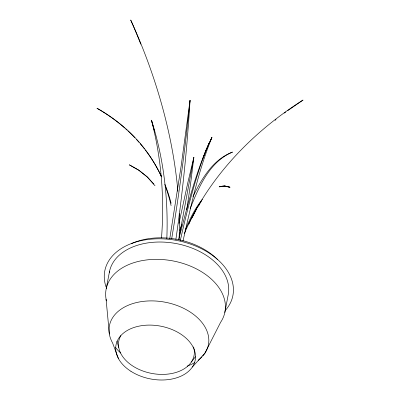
<?xml version="1.0" encoding="UTF-8"?>
<svg xmlns="http://www.w3.org/2000/svg" width="400" height="400" viewBox="0 0 400 400"><rect width="100%" height="100%" fill="white"/><g stroke="black" fill="none" stroke-linecap="round" stroke-linejoin="round"><path stroke-width="0.6" d="M166.82 238.725C168.435 198.74 163.67 158.37 151.47 120.205C161.455 158.515 164.59 198.515 161.5 237.95M169.755 238.77L181.215 165.545L190.045 100.325C187.235 146.89 182.58 193.35 175.87 239.515M190.045 100.325C185.39 146.645 179.365 192.835 171.685 238.755M178.97 223.4L187.76 182.955L193.87 157.255L190.615 183.535L186.74 209.655M193.87 157.255L179.165 236.9M106.25 288.59L109.555 271.255M224.825 312.5L228.13 295.165A60.485 40.315 10.8 0 0 176.425 243.615A60.485 40.315 10.8 0 0 109.325 272.465M182.96 241.175C190.99 206.215 198.29 170.72 211.93 137.415C196.16 169.67 187.795 204.955 178.66 239.51M180.255 240.78C187.115 210.155 194.91 179.635 205.91 150.2L211.93 137.415M179.795 230.455L181.81 224.605M185.095 230.535L185.51 229.385C189.98 218.805 194.995 208.24 202.405 199.385M202.655 159.12L209.105 142.94M190.125 208.705C198.825 186.975 209.44 161.73 232.505 152.085C212.98 159.435 201.67 178.755 192.975 196.595M184.235 233.76C208.095 177.865 252.075 132.29 303.03 100.06L287.77 110.61M192.045 217.925L195.42 211.295M188.855 224.16L191.84 217.3L196.94 207.815L201.31 201.365M196 210.195L196.58 209.095M198.425 205.98L199.41 204.515M191.31 362.095L195.46 356.69M192.33 367.055L204.815 353.34L220.61 322.295A60.485 40.315 10.8 0 0 172.805 260.89A60.485 40.315 10.8 0 0 106.415 300.89M275.08 120.325L276.04 119.565M284.21 113.075L285.735 112.02M219.25 186.89L224.435 186.145L229.975 187.245L224.695 185.945L219.225 186.565M219.17 186.595L224.695 185.945L229.975 187.245M153.83 184.065L147.58 177.24L138.98 170.355L129.335 164.82L138.74 170.13L147.095 176.78L155.015 185.75M118.555 358.79L112.6 343.015A50.405 33.595 10.8 0 1 161.93 301.665A50.405 33.595 10.8 0 1 202.675 356.105M116.955 341.13L118.755 347.465M151.47 120.205L154.69 132.005M106.07 299.2L109.37 334.095M194.095 349.165A38.315 25.54 10.8 0 1 151.94 373.46A38.315 25.54 10.8 0 1 120.87 335.6M193.56 346.895A38.315 25.54 10.8 0 1 193.985 348.605M201.86 356.99A50.405 33.595 10.8 0 1 198.175 360.27M194.845 362.52A50.405 33.595 10.8 0 1 187.195 366.13M120.685 353.035A50.405 33.595 10.8 0 1 115.61 347.56M106.065 286.985A65.23 43.48 10.8 0 1 177.575 240.615A65.23 43.48 10.8 0 1 225.26 310.475M131.325 243.695A60.575 40.375 10.8 0 1 217.63 259.62M161.495 176.87A341.27 219.725 -30.4 0 0 96.97 108.255A341.27 223.69 -30.6 0 1 124.755 128.04M165.255 185.965A341.27 219.725 -30.4 0 1 171.095 205.625M145.34 150.04A341.27 223.69 -30.6 0 1 161.455 176.505M164.85 184.255A341.27 223.69 -30.6 0 1 171.135 203.355M125.68 128.86A341.27 223.69 -30.6 0 1 127.055 130.1M127.96 130.935A341.27 223.69 -30.6 0 1 134.93 137.83M136.595 139.615A341.27 223.69 -30.6 0 1 139.035 142.33M140.225 143.71A341.27 223.69 -30.6 0 1 144.575 149.05M177.89 191.34A341.27 191.915 63.4 0 0 130.695 20A341.27 194.195 64.3 0 1 140.77 44.18M179.22 213.605A341.27 191.915 63.4 0 1 179.05 240.04M130.955 371.325A40.325 26.875 10.8 0 0 195.14 360.525A40.325 26.875 10.8 0 0 140.755 325.81A40.325 26.875 10.8 0 0 130.955 371.325"/></g></svg>
